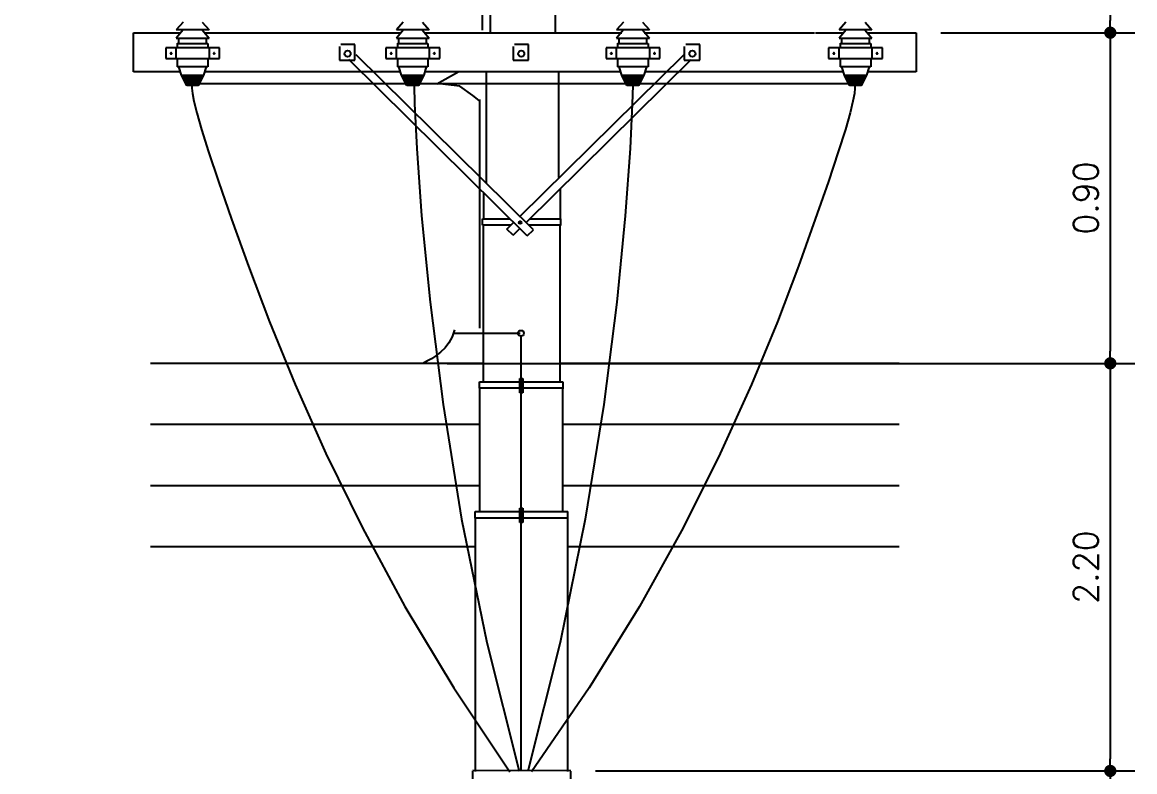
# Model space of a CAD drawing. Extents: x -0.4 to 10.4, y 0 to 10.5.
# Drawn here: x -0.372 to 4.176, y 5.59 to 8.653 of the extents above; entities that cross this region are included whole.
import ezdxf

# ---------------------------------------------------------------- set-up
doc = ezdxf.new("R2010")
doc.units = 0
doc.header["$LTSCALE"] = 250
doc.header["$MEASUREMENT"] = 0
doc.linetypes.add('DASHDOT', pattern=[1, 0.5, -0.25, 0, -0.25])
doc.layers.get('0').update_dxf_attribs({"linetype": 'CONTINUOUS'})
doc.layers.get('DEFPOINTS').update_dxf_attribs({"linetype": 'CONTINUOUS'})
doc.layers.add('DETALHES', color=4, linetype='CONTINUOUS')
doc.styles.add('ROMANS', font='romans.shx')
doc.dimstyles.new('LINEAR', dxfattribs={"dimtxt": 0.1, "dimasz": 0.05, "dimexe": 0.1, "dimexo": 0.1, "dimgap": 0.05, "dimtad": 1, "dimtoh": 1, "dimzin": 1, "dimtxsty": 'ROMANS', "dimblk1": 'DOT', "dimblk2": 'DOT', "dimsah": 1, "dimcen": 0.09, "dimclrd": 1, "dimclre": 1, "dimclrt": 3, "dimazin": 3, "dimtfac": 1, "dimtofl": 0, "dimtmove": 0, "dimatfit": 3, "dimtolj": 1, "dimtzin": 1})

# ---------------------------------------------------------------- blocks, each defined once
blk = doc.blocks.new('_DOT')
at = {"color": 0, "linetype": 'BYBLOCK'}
blk.add_line((-0.5, 0), (-1, 0), dxfattribs=at)
at = {"color": 0, "linetype": 'BYBLOCK', "const_width": 0.5}
blk.add_lwpolyline([(-0.25, 0, 1), (0.25, 0, 1)], format="xyb", close=True, dxfattribs=at)
blk = doc.blocks.new('*D12')
at = {"color": 1, "linetype": 'BYBLOCK'}
for p, q in [((0.0825, 8.71), (0.0825, 9.3077)), ((0.3249, 9.0515), (0.3249, 9.3077)), ((0.0825, 9.2077), (-0.3723, 9.2077)), ((0.2749, 9.2077), (0.1325, 9.2077))]:
    blk.add_line(p, q, dxfattribs=at)
at = {"layer": 'DEFPOINTS', "color": 0, "linetype": 'BYBLOCK'}
for p in [(0.3249, 9.2077), (0.3249, 8.9515), (0.0825, 8.61)]:
    blk.add_point(p, dxfattribs=at)
at = {"color": 1, "linetype": 'BYBLOCK', "xscale": 0.05, "yscale": 0.05, "zscale": 0.05, "rotation": 180}
blk.add_blockref('_DOT', (0.0825, 9.2077), dxfattribs=at)
at = {"color": 1, "linetype": 'BYBLOCK', "xscale": 0.05, "yscale": 0.05, "zscale": 0.05}
blk.add_blockref('_DOT', (0.3249, 9.2077), dxfattribs=at)
at = {"color": 3, "linetype": 'BYBLOCK', "insert": (-0.1699, 9.3077), "char_height": 0.1, "attachment_point": 5, "style": 'ROMANS'}
blk.add_mtext('\\A1;0.20', dxfattribs=at)
blk = doc.blocks.new('*D16')
at = {"color": 1, "linetype": 'BYBLOCK'}
for p, q in [((3.0349, 9.0515), (3.0349, 9.3077)), ((3.2825, 8.71), (3.2825, 9.3077)), ((3.0849, 9.2077), (3.2325, 9.2077)), ((3.2825, 9.2077), (3.7373, 9.2077))]:
    blk.add_line(p, q, dxfattribs=at)
at = {"layer": 'DEFPOINTS', "color": 0, "linetype": 'BYBLOCK'}
for p in [(3.2825, 9.2077), (3.0349, 8.9515), (3.2825, 8.61)]:
    blk.add_point(p, dxfattribs=at)
at = {"color": 1, "linetype": 'BYBLOCK', "xscale": 0.05, "yscale": 0.05, "zscale": 0.05, "rotation": 180}
blk.add_blockref('_DOT', (3.0349, 9.2077), dxfattribs=at)
at = {"color": 1, "linetype": 'BYBLOCK', "xscale": 0.05, "yscale": 0.05, "zscale": 0.05}
blk.add_blockref('_DOT', (3.2825, 9.2077), dxfattribs=at)
at = {"color": 3, "linetype": 'BYBLOCK', "insert": (3.5349, 9.3077), "char_height": 0.1, "attachment_point": 5, "style": 'ROMANS'}
blk.add_mtext('\\A1;0.20', dxfattribs=at)
blk = doc.blocks.new('*D18')
at = {"color": 1, "linetype": 'BYBLOCK'}
for p, q in [((2.244, 9.8743), (4.1759, 9.8743)), ((4.0759, 9.8243), (4.0759, 8.66)), ((3.3825, 8.61), (4.1759, 8.61))]:
    blk.add_line(p, q, dxfattribs=at)
at = {"layer": 'DEFPOINTS', "color": 0, "linetype": 'BYBLOCK'}
for p in [(2.144, 9.8743), (3.2825, 8.61), (4.0759, 8.61)]:
    blk.add_point(p, dxfattribs=at)
at = {"color": 1, "linetype": 'BYBLOCK', "xscale": 0.05, "yscale": 0.05, "zscale": 0.05}
for p, rotation in [((4.0759, 9.8743), 90), ((4.0759, 8.61), 270)]:
    blk.add_blockref('_DOT', p, dxfattribs=dict(at, rotation=rotation))
at = {"color": 3, "linetype": 'BYBLOCK', "insert": (3.9759, 9.2421), "char_height": 0.1, "attachment_point": 5, "rotation": 90, "style": 'ROMANS'}
blk.add_mtext('\\A1;1.00', dxfattribs=at)
blk = doc.blocks.new('*D19')
at = {"color": 1, "linetype": 'BYBLOCK'}
for p, q in [((3.3825, 8.61), (4.1759, 8.61)), ((4.0759, 8.56), (4.0759, 7.3089)), ((1.3655, 7.2589), (4.1759, 7.2589))]:
    blk.add_line(p, q, dxfattribs=at)
at = {"layer": 'DEFPOINTS', "color": 0, "linetype": 'BYBLOCK'}
for p in [(3.2825, 8.61), (1.2655, 7.2589), (4.0759, 7.2589)]:
    blk.add_point(p, dxfattribs=at)
at = {"color": 1, "linetype": 'BYBLOCK', "xscale": 0.05, "yscale": 0.05, "zscale": 0.05}
for p, rotation in [((4.0759, 8.61), 90), ((4.0759, 7.2589), 270)]:
    blk.add_blockref('_DOT', p, dxfattribs=dict(at, rotation=rotation))
at = {"color": 3, "linetype": 'BYBLOCK', "insert": (3.9759, 7.9345), "char_height": 0.1, "attachment_point": 5, "rotation": 90, "style": 'ROMANS'}
blk.add_mtext('\\A1;0.90', dxfattribs=at)
blk = doc.blocks.new('*D20')
at = {"color": 1, "linetype": 'BYBLOCK'}
for p, q in [((1.3655, 7.2589), (4.1759, 7.2589)), ((4.0759, 7.2089), (4.0759, 5.6433)), ((1.9711, 5.5933), (4.1759, 5.5933))]:
    blk.add_line(p, q, dxfattribs=at)
at = {"layer": 'DEFPOINTS', "color": 0, "linetype": 'BYBLOCK'}
for p in [(1.2655, 7.2589), (1.8711, 5.5933), (4.0759, 5.5933)]:
    blk.add_point(p, dxfattribs=at)
at = {"color": 1, "linetype": 'BYBLOCK', "xscale": 0.05, "yscale": 0.05, "zscale": 0.05}
for p, rotation in [((4.0759, 7.2589), 90), ((4.0759, 5.5933), 270)]:
    blk.add_blockref('_DOT', p, dxfattribs=dict(at, rotation=rotation))
at = {"color": 3, "linetype": 'BYBLOCK', "insert": (3.9759, 6.4261), "char_height": 0.1, "attachment_point": 5, "rotation": 90, "style": 'ROMANS'}
blk.add_mtext('\\A1;2.20', dxfattribs=at)
blk = doc.blocks.new('*D21')
at = {"color": 1, "linetype": 'BYBLOCK'}
for p, q in [((1.9711, 5.5933), (4.1759, 5.5933)), ((4.0759, 5.5433), (4.0759, 4.3018)), ((1.8556, 4.2518), (4.1759, 4.2518))]:
    blk.add_line(p, q, dxfattribs=at)
at = {"layer": 'DEFPOINTS', "color": 0, "linetype": 'BYBLOCK'}
for p in [(1.8711, 5.5933), (1.7556, 4.2518), (4.0759, 4.2518)]:
    blk.add_point(p, dxfattribs=at)
at = {"color": 1, "linetype": 'BYBLOCK', "xscale": 0.05, "yscale": 0.05, "zscale": 0.05}
for p, rotation in [((4.0759, 5.5933), 90), ((4.0759, 4.2518), 270)]:
    blk.add_blockref('_DOT', p, dxfattribs=dict(at, rotation=rotation))
at = {"color": 3, "linetype": 'BYBLOCK', "insert": (3.9759, 4.9225), "char_height": 0.1, "attachment_point": 5, "rotation": 90, "style": 'ROMANS'}
blk.add_mtext('\\A1;2.00', dxfattribs=at)

msp = doc.modelspace()

# ---------------------------------------------------------------- linework, layer by layer
at = {"layer": 'DETALHES', "color": 4}
for p, q in [((1.5415, 8.6079), (1.5415, 9.26)), ((1.8072, 8.6079), (1.8072, 9.2623)), ((0.0825, 8.61), (0.2739, 8.61)), ((0.0825, 8.45), (0.0825, 8.61)), ((0.372, 8.61), (1.1746, 8.61)), ((1.2736, 8.61), (2.079, 8.61)), ((2.17, 8.61), (2.867, 8.61)), ((2.8701, 8.61), (2.9868, 8.61)), ((3.0822, 8.61), (3.2825, 8.61)), ((3.2825, 8.61), (3.2825, 8.45)), ((1.7177, 7.8051), (0.9925, 8.52)), ((1.6623, 7.8595), (2.3325, 8.52)), ((1.6919, 7.7793), (0.9625, 8.5)), ((1.6874, 7.8349), (2.3625, 8.5)), ((0.2747, 8.45), (0.0825, 8.45)), ((1.1758, 8.45), (0.3728, 8.45)), ((2.0754, 8.45), (1.2731, 8.45)), ((1.5253, 7.9954), (1.5253, 8.4498)), ((1.8216, 8.0183), (1.8216, 8.4498)), ((2.9851, 8.45), (2.1765, 8.45)), ((3.2825, 8.45), (3.0831, 8.45)), ((2.1239, 8.3942), (2.1218, 8.3193)), ((3.0322, 8.3838), (3.03, 8.3619)), ((3.0239, 8.3296), (3.0122, 8.2822)), ((3.03, 8.3619), (3.0239, 8.3296)), ((2.1218, 8.3193), (2.1128, 8.1371)), ((3.0122, 8.2822), (2.9928, 8.2151)), ((2.9928, 8.2151), (2.9639, 8.1234)), ((1.8276, 7.8487), (1.8276, 7.9729)), ((1.5142, 7.8487), (1.5142, 7.9561)), ((1.5089, 7.8229), (1.5089, 7.8497)), ((1.5089, 7.8497), (1.6205, 7.8497)), ((1.6257, 7.8229), (1.5089, 7.8229)), ((1.5128, 7.1845), (1.5128, 7.8228)), ((1.6093, 7.8073), (1.6366, 7.8341)), ((1.8299, 7.8229), (1.6987, 7.8229)), ((1.7035, 7.8497), (1.8299, 7.8497)), ((1.8267, 7.1845), (1.8267, 7.8228)), ((1.8299, 7.8227), (1.8299, 7.8496)), ((1.6342, 7.7824), (1.6093, 7.8073)), ((1.6342, 7.7824), (1.6616, 7.8095)), ((1.6919, 7.7793), (1.7177, 7.8051)), ((1.6621, 7.1433), (1.6621, 7.1966)), ((1.6621, 7.1966), (1.6736, 7.1966)), ((1.6736, 7.1966), (1.6736, 7.1386)), ((1.4964, 7.157), (1.4964, 7.1838)), ((1.4964, 7.1837), (1.6626, 7.1837)), ((1.6621, 7.1568), (1.4964, 7.1568)), ((1.4979, 6.6526), (1.4979, 7.1573)), ((1.6621, 7.1386), (1.6621, 7.1595)), ((1.6734, 7.1837), (1.8387, 7.1837)), ((1.8368, 7.1568), (1.6734, 7.1568)), ((1.8373, 6.6526), (1.8373, 7.1573)), ((1.8387, 7.1551), (1.8387, 7.182)), ((1.6736, 7.1386), (1.6621, 7.1386)), ((1.4794, 6.6268), (1.4794, 6.6537)), ((1.4794, 6.6537), (1.6626, 6.6537)), ((1.6621, 6.6666), (1.6736, 6.6666)), ((1.6621, 6.6133), (1.6621, 6.6666)), ((1.6734, 6.6537), (1.8579, 6.6537)), ((1.6736, 6.6666), (1.6736, 6.6086)), ((1.8579, 6.6268), (1.8579, 6.6537)), ((1.6621, 6.6268), (1.4794, 6.6268)), ((1.4808, 5.5913), (1.4808, 6.6268)), ((1.6621, 6.6086), (1.6621, 6.6295)), ((1.6736, 6.6086), (1.6621, 6.6086)), ((1.8576, 6.6268), (1.6734, 6.6268)), ((1.8578, 5.5913), (1.8578, 6.6268)), ((1.4697, 5.4762), (1.4697, 5.5938)), ((1.8709, 5.4738), (1.8709, 5.5925))]:
    msp.add_line(p, q, dxfattribs=at)
at = {"layer": 'DETALHES', "color": 6}
for p, q in [((1.5066, 8.9807), (1.5075, 8.62)), ((1.4125, 8.45), (1.3225, 8.4)), ((0.3209, 8.4), (0.3213, 8.3838)), ((0.3213, 8.3838), (0.3235, 8.3619)), ((1.2295, 8.3942), (1.2317, 8.3193)), ((1.3346, 8.4014), (1.3272, 8.4014)), ((1.417, 8.3915), (1.3346, 8.4014)), ((1.4699, 8.354), (1.417, 8.3915)), ((0.3235, 8.3619), (0.3295, 8.3296)), ((0.3295, 8.3296), (0.3413, 8.2822)), ((1.4963, 8.3326), (1.4699, 8.354)), ((1.4967, 8.3374), (1.4967, 7.4025)), ((0.3413, 8.2822), (0.3606, 8.2151)), ((1.2317, 8.3193), (1.2407, 8.1371)), ((0.3606, 8.2151), (0.3895, 8.1234)), ((0.3895, 8.1234), (0.4298, 8.0024)), ((1.2407, 8.1371), (1.2605, 7.8621)), ((2.1128, 8.1371), (2.093, 7.8621)), ((2.9639, 8.1234), (2.9236, 8.0024)), ((0.4298, 8.0024), (0.4834, 7.8475)), ((2.9236, 8.0024), (2.87, 7.8475)), ((0.4834, 7.8475), (0.5523, 7.6555)), ((1.2605, 7.8621), (1.295, 7.5083)), ((2.093, 7.8621), (2.0584, 7.5083)), ((2.87, 7.8475), (2.8011, 7.6555)), ((0.5523, 7.6555), (0.6383, 7.4291)), ((2.8011, 7.6555), (2.7148, 7.4291)), ((1.295, 7.5083), (1.3483, 7.0902)), ((2.0584, 7.5083), (2.0052, 7.0902)), ((0.6383, 7.4291), (0.7434, 7.1726)), ((2.7148, 7.4291), (2.6088, 7.1726)), ((1.3955, 7.3956), (1.3857, 7.367)), ((1.3915, 7.3816), (1.663, 7.3816)), ((1.6667, 7.3731), (1.6667, 5.5939)), ((1.3723, 7.3425), (1.3562, 7.3217)), ((1.3857, 7.367), (1.3723, 7.3425)), ((1.3002, 7.2773), (1.282, 7.2673)), ((1.3192, 7.2895), (1.3002, 7.2773)), ((1.3382, 7.3041), (1.3192, 7.2895)), ((1.3562, 7.3217), (1.3382, 7.3041)), ((0.1525, 7.26), (1.5081, 7.26)), ((1.282, 7.2673), (1.2655, 7.2589)), ((1.8306, 7.26), (3.2125, 7.26)), ((0.7434, 7.1726), (0.8694, 6.8904)), ((2.6088, 7.1726), (2.4812, 6.8904)), ((1.3483, 7.0902), (1.4241, 6.6219)), ((2.0052, 7.0902), (1.9294, 6.6219)), ((0.1525, 7.01), (1.4948, 7.01)), ((1.8422, 7.01), (3.2125, 7.01)), ((0.8694, 6.8904), (1.0182, 6.5867)), ((2.4812, 6.8904), (2.3295, 6.5867)), ((0.1525, 6.76), (1.4967, 6.76)), ((1.8422, 6.76), (3.2125, 6.76)), ((1.4241, 6.6219), (1.5265, 6.1178)), ((1.9294, 6.6219), (1.827, 6.1178)), ((1.0182, 6.5867), (1.1918, 6.2659)), ((2.3295, 6.5867), (2.1518, 6.2659)), ((0.1525, 6.51), (1.4805, 6.51)), ((1.8574, 6.51), (3.2125, 6.51)), ((1.1918, 6.2659), (1.3921, 5.9322)), ((2.1518, 6.2659), (1.9458, 5.9322)), ((1.5265, 6.1178), (1.6593, 5.592)), ((1.827, 6.1178), (1.6941, 5.592)), ((1.3921, 5.9322), (1.6209, 5.59)), ((1.9458, 5.9322), (1.7093, 5.59))]:
    msp.add_line(p, q, dxfattribs=at)
at = {"layer": 'DETALHES', "color": 3}
for p, q in [((0.2853, 8.6525), (0.2571, 8.6221)), ((0.3635, 8.6525), (0.3916, 8.6221)), ((1.1853, 8.6525), (1.1571, 8.6221)), ((1.2635, 8.6525), (1.2916, 8.6221)), ((2.0853, 8.6525), (2.0571, 8.6221)), ((2.1635, 8.6525), (2.1916, 8.6221)), ((2.9953, 8.6525), (2.9671, 8.6221)), ((3.0735, 8.6525), (3.1016, 8.6221)), ((0.2859, 8.6222), (0.2571, 8.5881)), ((0.3916, 8.6221), (0.2571, 8.6221)), ((0.3629, 8.6222), (0.3916, 8.5881)), ((1.1859, 8.6222), (1.1571, 8.5881)), ((1.2916, 8.6221), (1.1571, 8.6221)), ((1.2629, 8.6222), (1.2916, 8.5881)), ((2.0859, 8.6222), (2.0571, 8.5881)), ((2.1916, 8.6221), (2.0571, 8.6221)), ((2.1629, 8.6222), (2.1916, 8.5881)), ((2.9959, 8.6222), (2.9671, 8.5881)), ((3.1016, 8.6221), (2.9671, 8.6221)), ((3.0729, 8.6222), (3.1016, 8.5881)), ((0.2571, 8.5879), (0.2571, 8.5883)), ((0.2571, 8.5881), (0.3916, 8.5881)), ((0.2617, 8.5667), (0.2617, 8.5481)), ((0.2617, 8.5664), (0.3864, 8.5664)), ((0.2678, 8.5664), (0.2678, 8.5881)), ((0.381, 8.5664), (0.381, 8.5881)), ((0.3865, 8.5664), (0.3865, 8.5481)), ((0.3916, 8.5881), (0.3916, 8.5879)), ((1.1571, 8.5879), (1.1571, 8.5883)), ((1.1571, 8.5881), (1.2916, 8.5881)), ((1.1617, 8.5667), (1.1617, 8.5481)), ((1.1617, 8.5664), (1.2864, 8.5664)), ((1.1678, 8.5664), (1.1678, 8.5881)), ((1.281, 8.5664), (1.281, 8.5881)), ((1.2865, 8.5664), (1.2865, 8.5481)), ((1.2916, 8.5881), (1.2916, 8.5879)), ((2.0571, 8.5879), (2.0571, 8.5883)), ((2.0571, 8.5881), (2.1916, 8.5881)), ((2.0617, 8.5667), (2.0617, 8.5481)), ((2.0617, 8.5664), (2.1864, 8.5664)), ((2.0678, 8.5664), (2.0678, 8.5881)), ((2.181, 8.5664), (2.181, 8.5881)), ((2.1865, 8.5664), (2.1865, 8.5481)), ((2.1916, 8.5881), (2.1916, 8.5879)), ((2.9671, 8.5879), (2.9671, 8.5883)), ((2.9671, 8.5881), (3.1016, 8.5881)), ((2.9717, 8.5667), (2.9717, 8.5481)), ((2.9717, 8.5664), (3.0964, 8.5664)), ((2.9778, 8.5664), (2.9778, 8.5881)), ((3.091, 8.5664), (3.091, 8.5881)), ((3.0965, 8.5664), (3.0965, 8.5481)), ((3.1016, 8.5881), (3.1016, 8.5879)), ((0.4345, 8.548), (0.2143, 8.548)), ((0.2143, 8.548), (0.2143, 8.5049)), ((0.2571, 8.5049), (0.2571, 8.548)), ((0.3916, 8.548), (0.3916, 8.5049)), ((0.4345, 8.5049), (0.4345, 8.548)), ((1.3345, 8.548), (1.1143, 8.548)), ((1.1143, 8.548), (1.1143, 8.5049)), ((1.1571, 8.5049), (1.1571, 8.548)), ((1.2916, 8.548), (1.2916, 8.5049)), ((1.3345, 8.5049), (1.3345, 8.548)), ((2.2345, 8.548), (2.0143, 8.548)), ((2.0143, 8.548), (2.0143, 8.5049)), ((2.0571, 8.5049), (2.0571, 8.548)), ((2.1916, 8.548), (2.1916, 8.5049)), ((2.2345, 8.5049), (2.2345, 8.548)), ((3.1445, 8.548), (2.9243, 8.548)), ((2.9243, 8.548), (2.9243, 8.5049)), ((2.9671, 8.5049), (2.9671, 8.548)), ((3.1016, 8.548), (3.1016, 8.5049)), ((3.1445, 8.5049), (3.1445, 8.548)), ((0.2143, 8.5049), (0.4345, 8.5049)), ((0.2617, 8.5049), (0.2617, 8.4709)), ((0.3864, 8.4709), (0.2617, 8.4709)), ((0.2786, 8.4368), (0.2678, 8.4709)), ((0.3702, 8.4368), (0.3809, 8.4709)), ((0.3864, 8.5048), (0.3864, 8.4709)), ((1.1143, 8.5049), (1.3345, 8.5049)), ((1.1617, 8.5049), (1.1617, 8.4709)), ((1.2864, 8.4709), (1.1617, 8.4709)), ((1.1786, 8.4368), (1.1678, 8.4709)), ((1.2702, 8.4368), (1.2809, 8.4709)), ((1.2864, 8.5048), (1.2864, 8.4709)), ((2.0143, 8.5049), (2.2345, 8.5049)), ((2.0617, 8.5049), (2.0617, 8.4709)), ((2.1864, 8.4709), (2.0617, 8.4709)), ((2.0786, 8.4368), (2.0678, 8.4709)), ((2.1702, 8.4368), (2.1809, 8.4709)), ((2.1864, 8.5048), (2.1864, 8.4709)), ((2.9243, 8.5049), (3.1445, 8.5049)), ((2.9717, 8.5049), (2.9717, 8.4709)), ((3.0964, 8.4709), (2.9717, 8.4709)), ((2.9886, 8.4368), (2.9778, 8.4709)), ((3.0802, 8.4368), (3.0909, 8.4709)), ((3.0964, 8.5048), (3.0964, 8.4709)), ((0.2786, 8.4368), (0.3702, 8.4368)), ((0.3, 8.394), (0.2786, 8.4368)), ((0.2825, 8.4287), (0.3657, 8.4287)), ((0.2864, 8.4207), (0.3624, 8.4207)), ((0.3488, 8.394), (0.3702, 8.4368)), ((1.1786, 8.4368), (1.2702, 8.4368)), ((1.2, 8.394), (1.1786, 8.4368)), ((1.1825, 8.4287), (1.2657, 8.4287)), ((1.1864, 8.4207), (1.2624, 8.4207)), ((1.2488, 8.394), (1.2702, 8.4368)), ((2.0786, 8.4368), (2.1702, 8.4368)), ((2.1, 8.394), (2.0786, 8.4368)), ((2.0825, 8.4287), (2.1657, 8.4287)), ((2.0864, 8.4207), (2.1624, 8.4207)), ((2.1488, 8.394), (2.1702, 8.4368)), ((2.9886, 8.4368), (3.0802, 8.4368)), ((3.01, 8.394), (2.9886, 8.4368)), ((2.9925, 8.4287), (3.0757, 8.4287)), ((2.9964, 8.4207), (3.0724, 8.4207)), ((3.0588, 8.394), (3.0802, 8.4368)), ((0.2905, 8.4126), (0.3583, 8.4126)), ((0.2938, 8.4046), (0.3546, 8.4046)), ((0.2985, 8.3965), (0.35, 8.3965)), ((0.3488, 8.394), (0.3, 8.394)), ((1.1905, 8.4126), (1.2583, 8.4126)), ((1.1938, 8.4046), (1.2546, 8.4046)), ((1.1985, 8.3965), (1.25, 8.3965)), ((1.2488, 8.394), (1.2, 8.394)), ((2.0905, 8.4126), (2.1583, 8.4126)), ((2.0938, 8.4046), (2.1546, 8.4046)), ((2.0985, 8.3965), (2.15, 8.3965)), ((2.1488, 8.394), (2.1, 8.394)), ((3.0005, 8.4126), (3.0683, 8.4126)), ((3.0038, 8.4046), (3.0646, 8.4046)), ((3.0085, 8.3965), (3.06, 8.3965)), ((3.0588, 8.394), (3.01, 8.394)), ((3.0325, 8.4), (3.0322, 8.3838))]:
    msp.add_line(p, q, dxfattribs=at)
at = {"layer": 'DETALHES', "color": 2}
for p, q in [((0.9242, 8.5539), (0.9242, 8.4977)), ((0.9877, 8.5613), (0.9307, 8.5613)), ((0.9877, 8.4977), (0.9877, 8.5613)), ((1.6342, 8.5539), (1.6342, 8.4977)), ((1.6977, 8.5613), (1.6407, 8.5613)), ((1.6977, 8.4977), (1.6977, 8.5613)), ((2.3342, 8.5539), (2.3342, 8.4977)), ((2.3977, 8.5613), (2.3407, 8.5613)), ((2.3977, 8.4977), (2.3977, 8.5613)), ((0.9242, 8.4977), (0.9877, 8.4977)), ((1.6342, 8.4977), (1.6977, 8.4977)), ((2.3342, 8.4977), (2.3977, 8.4977)), ((1.8711, 5.5933), (1.4695, 5.5945))]:
    msp.add_line(p, q, dxfattribs=at)
at = {"layer": 'DETALHES', "color": 4, "linetype": 'DASHDOT'}
for p, q in [((0.3278, 8.4018), (1.2177, 8.4018)), ((1.2177, 8.4018), (2.121, 8.4018)), ((2.121, 8.4018), (3.0447, 8.4018))]:
    msp.add_line(p, q, dxfattribs=at)
at = {"layer": 'DETALHES', "color": 2}
for centre in [(0.9576, 8.5243), (1.6676, 8.5243), (2.3676, 8.5243)]:
    msp.add_circle(centre, 0.0125, dxfattribs=at)
at = {"layer": 'DETALHES', "color": 4}
for centre, radius in [((1.6634, 7.834), 0.00525), ((1.6629, 7.834), 0.00288)]:
    msp.add_circle(centre, radius, dxfattribs=at)
at = {"layer": 'DETALHES', "color": 6}
msp.add_circle((1.6667, 7.3816), 0.0118, dxfattribs=at)
at = {"layer": 'DETALHES', "color": 3}
for centre, radius, start, end in [((0.2343, 8.5253), 0.00128, 147.2426, 180), ((0.2343, 8.5253), 0.00128, 180, 212.7574), ((0.2352, 8.5247), 0.00226, 122.7728, 147.2426), ((0.2352, 8.5258), 0.00226, 212.7574, 237.2272), ((0.2357, 8.5239), 0.00327, 104.9313, 122.7728), ((0.2357, 8.5267), 0.00327, 237.2272, 255.0687), ((0.2361, 8.5226), 0.00466, 90, 104.9313), ((0.2361, 8.528), 0.00466, 255.0687, 270), ((0.2361, 8.5226), 0.00466, 75.0687, 90), ((0.2361, 8.528), 0.00466, 270, 284.9313), ((0.2364, 8.5239), 0.00327, 57.2272, 75.0687), ((0.2364, 8.5267), 0.00327, 284.9313, 302.7728), ((0.237, 8.5247), 0.00226, 32.7574, 57.2272), ((0.237, 8.5258), 0.00226, 302.7728, 327.2426), ((0.2378, 8.5253), 0.00128, 0, 32.7574), ((0.2378, 8.5253), 0.00128, 327.2426, 360), ((0.4106, 8.5253), 0.00128, 147.2426, 180), ((0.4106, 8.5253), 0.00128, 180, 212.7574), ((0.4114, 8.5247), 0.00226, 122.7728, 147.2426), ((0.4114, 8.5258), 0.00226, 212.7574, 237.2272), ((0.4119, 8.5239), 0.00327, 104.9313, 122.7728), ((0.4119, 8.5267), 0.00327, 237.2272, 255.0687), ((0.4123, 8.5226), 0.00466, 90, 104.9313), ((0.4123, 8.528), 0.00466, 255.0687, 270), ((0.4123, 8.5226), 0.00466, 75.0687, 90), ((0.4123, 8.528), 0.00466, 270, 284.9313), ((0.4126, 8.5239), 0.00327, 57.2272, 75.0687), ((0.4126, 8.5267), 0.00327, 284.9313, 302.7728), ((0.4132, 8.5247), 0.00226, 32.7574, 57.2272), ((0.4132, 8.5258), 0.00226, 302.7728, 327.2426), ((0.414, 8.5253), 0.00128, 360, 32.7574), ((0.414, 8.5253), 0.00128, 327.2426, 360), ((1.1343, 8.5253), 0.00128, 147.2426, 180), ((1.1343, 8.5253), 0.00128, 180, 212.7574), ((1.1352, 8.5247), 0.00226, 122.7728, 147.2426), ((1.1352, 8.5258), 0.00226, 212.7574, 237.2272), ((1.1357, 8.5239), 0.00327, 104.9313, 122.7728), ((1.1357, 8.5267), 0.00327, 237.2272, 255.0687), ((1.1361, 8.5226), 0.00466, 90, 104.9313), ((1.1361, 8.528), 0.00466, 255.0687, 270), ((1.1361, 8.5226), 0.00466, 75.0687, 90), ((1.1361, 8.528), 0.00466, 270, 284.9313), ((1.1364, 8.5239), 0.00327, 57.2272, 75.0687), ((1.1364, 8.5267), 0.00327, 284.9313, 302.7728), ((1.137, 8.5247), 0.00226, 32.7574, 57.2272), ((1.137, 8.5258), 0.00226, 302.7728, 327.2426), ((1.1378, 8.5253), 0.00128, 0, 32.7574), ((1.1378, 8.5253), 0.00128, 327.2426, 360), ((1.3106, 8.5253), 0.00128, 147.2426, 180), ((1.3106, 8.5253), 0.00128, 180, 212.7574), ((1.3114, 8.5247), 0.00226, 122.7728, 147.2426), ((1.3114, 8.5258), 0.00226, 212.7574, 237.2272), ((1.3119, 8.5239), 0.00327, 104.9313, 122.7728), ((1.3119, 8.5267), 0.00327, 237.2272, 255.0687), ((1.3123, 8.5226), 0.00466, 90, 104.9313), ((1.3123, 8.528), 0.00466, 255.0687, 270), ((1.3123, 8.5226), 0.00466, 75.0687, 90), ((1.3123, 8.528), 0.00466, 270, 284.9313), ((1.3126, 8.5239), 0.00327, 57.2272, 75.0687), ((1.3126, 8.5267), 0.00327, 284.9313, 302.7728), ((1.3132, 8.5247), 0.00226, 32.7574, 57.2272), ((1.3132, 8.5258), 0.00226, 302.7728, 327.2426), ((1.314, 8.5253), 0.00128, 360, 32.7574), ((1.314, 8.5253), 0.00128, 327.2426, 360), ((2.0343, 8.5253), 0.00128, 147.2426, 180), ((2.0343, 8.5253), 0.00128, 180, 212.7574), ((2.0352, 8.5247), 0.00226, 122.7728, 147.2426), ((2.0352, 8.5258), 0.00226, 212.7574, 237.2272), ((2.0357, 8.5239), 0.00327, 104.9313, 122.7728), ((2.0357, 8.5267), 0.00327, 237.2272, 255.0687), ((2.0361, 8.5226), 0.00466, 90, 104.9313), ((2.0361, 8.528), 0.00466, 255.0687, 270), ((2.0361, 8.5226), 0.00466, 75.0687, 90), ((2.0361, 8.528), 0.00466, 270, 284.9313), ((2.0364, 8.5239), 0.00327, 57.2272, 75.0687), ((2.0364, 8.5267), 0.00327, 284.9313, 302.7728), ((2.037, 8.5247), 0.00226, 32.7574, 57.2272), ((2.037, 8.5258), 0.00226, 302.7728, 327.2426), ((2.0378, 8.5253), 0.00128, 0, 32.7574), ((2.0378, 8.5253), 0.00128, 327.2426, 360), ((2.2106, 8.5253), 0.00128, 147.2426, 180), ((2.2106, 8.5253), 0.00128, 180, 212.7574), ((2.2114, 8.5247), 0.00226, 122.7728, 147.2426), ((2.2114, 8.5258), 0.00226, 212.7574, 237.2272), ((2.2119, 8.5239), 0.00327, 104.9313, 122.7728), ((2.2119, 8.5267), 0.00327, 237.2272, 255.0687), ((2.2123, 8.5226), 0.00466, 90, 104.9313), ((2.2123, 8.528), 0.00466, 255.0687, 270), ((2.2123, 8.5226), 0.00466, 75.0687, 90), ((2.2123, 8.528), 0.00466, 270, 284.9313), ((2.2126, 8.5239), 0.00327, 57.2272, 75.0687), ((2.2126, 8.5267), 0.00327, 284.9313, 302.7728), ((2.2132, 8.5247), 0.00226, 32.7574, 57.2272), ((2.2132, 8.5258), 0.00226, 302.7728, 327.2426), ((2.214, 8.5253), 0.00128, 360, 32.7574), ((2.214, 8.5253), 0.00128, 327.2426, 360), ((2.9443, 8.5253), 0.00128, 147.2426, 180), ((2.9443, 8.5253), 0.00128, 180, 212.7574), ((2.9452, 8.5247), 0.00226, 122.7728, 147.2426), ((2.9452, 8.5258), 0.00226, 212.7574, 237.2272), ((2.9457, 8.5239), 0.00327, 104.9313, 122.7728), ((2.9457, 8.5267), 0.00327, 237.2272, 255.0687), ((2.9461, 8.5226), 0.00466, 90, 104.9313), ((2.9461, 8.528), 0.00466, 255.0687, 270), ((2.9461, 8.5226), 0.00466, 75.0687, 90), ((2.9461, 8.528), 0.00466, 270, 284.9313), ((2.9464, 8.5239), 0.00327, 57.2272, 75.0687), ((2.9464, 8.5267), 0.00327, 284.9313, 302.7728), ((2.947, 8.5247), 0.00226, 32.7574, 57.2272), ((2.947, 8.5258), 0.00226, 302.7728, 327.2426), ((2.9478, 8.5253), 0.00128, 0, 32.7574), ((2.9478, 8.5253), 0.00128, 327.2426, 360), ((3.1206, 8.5253), 0.00128, 147.2426, 180), ((3.1206, 8.5253), 0.00128, 180, 212.7574), ((3.1214, 8.5247), 0.00226, 122.7728, 147.2426), ((3.1214, 8.5258), 0.00226, 212.7574, 237.2272), ((3.1219, 8.5239), 0.00327, 104.9313, 122.7728), ((3.1219, 8.5267), 0.00327, 237.2272, 255.0687), ((3.1223, 8.5226), 0.00466, 90, 104.9313), ((3.1223, 8.528), 0.00466, 255.0687, 270), ((3.1223, 8.5226), 0.00466, 75.0687, 90), ((3.1223, 8.528), 0.00466, 270, 284.9313), ((3.1226, 8.5239), 0.00327, 57.2272, 75.0687), ((3.1226, 8.5267), 0.00327, 284.9313, 302.7728), ((3.1232, 8.5247), 0.00226, 32.7574, 57.2272), ((3.1232, 8.5258), 0.00226, 302.7728, 327.2426), ((3.124, 8.5253), 0.00128, 360, 32.7574), ((3.124, 8.5253), 0.00128, 327.2426, 360)]:
    msp.add_arc(centre, radius, start, end, dxfattribs=at)

# ---------------------------------------------------------------- dimensions: what is measured, and where the dimension line sits
at = {"layer": 'DETALHES'}
for base, p1, p2, text, picture, middle in [((4.0759, 8.61), (2.144, 9.8743), (3.2825, 8.61), '1.00', '*D18', (3.9759, 9.2421)), ((4.0759, 7.2589), (3.2825, 8.61), (1.2655, 7.2589), '0.90', '*D19', (3.9759, 7.9345)), ((4.0759, 5.5933), (1.2655, 7.2589), (1.8711, 5.5933), '2.20', '*D20', (3.9759, 6.4261)), ((4.0759, 4.2518), (1.8711, 5.5933), (1.7556, 4.2518), '2.00', '*D21', (3.9759, 4.9225))]:
    dim = msp.add_linear_dim(base=base, p1=p1, p2=p2, angle=90, text=text, dimstyle='LINEAR', dxfattribs=at)
    dim.commit()
    dim.dimension.update_dxf_attribs({"geometry": picture, "text_midpoint": middle})
for base, p1, p2, picture, middle in [((0.3249, 9.2077), (0.0825, 8.61), (0.3249, 8.9515), '*D12', (-0.1699, 9.2077)), ((3.2825, 9.2077), (3.0349, 8.9515), (3.2825, 8.61), '*D16', (3.5349, 9.2077))]:
    dim = msp.add_linear_dim(base=base, p1=p1, p2=p2, text='0.20', dimstyle='LINEAR', dxfattribs=at)
    dim.commit()
    dim.dimension.update_dxf_attribs({"geometry": picture, "text_midpoint": middle, "dimtype": 160})

doc.saveas('drawing.dxf')
